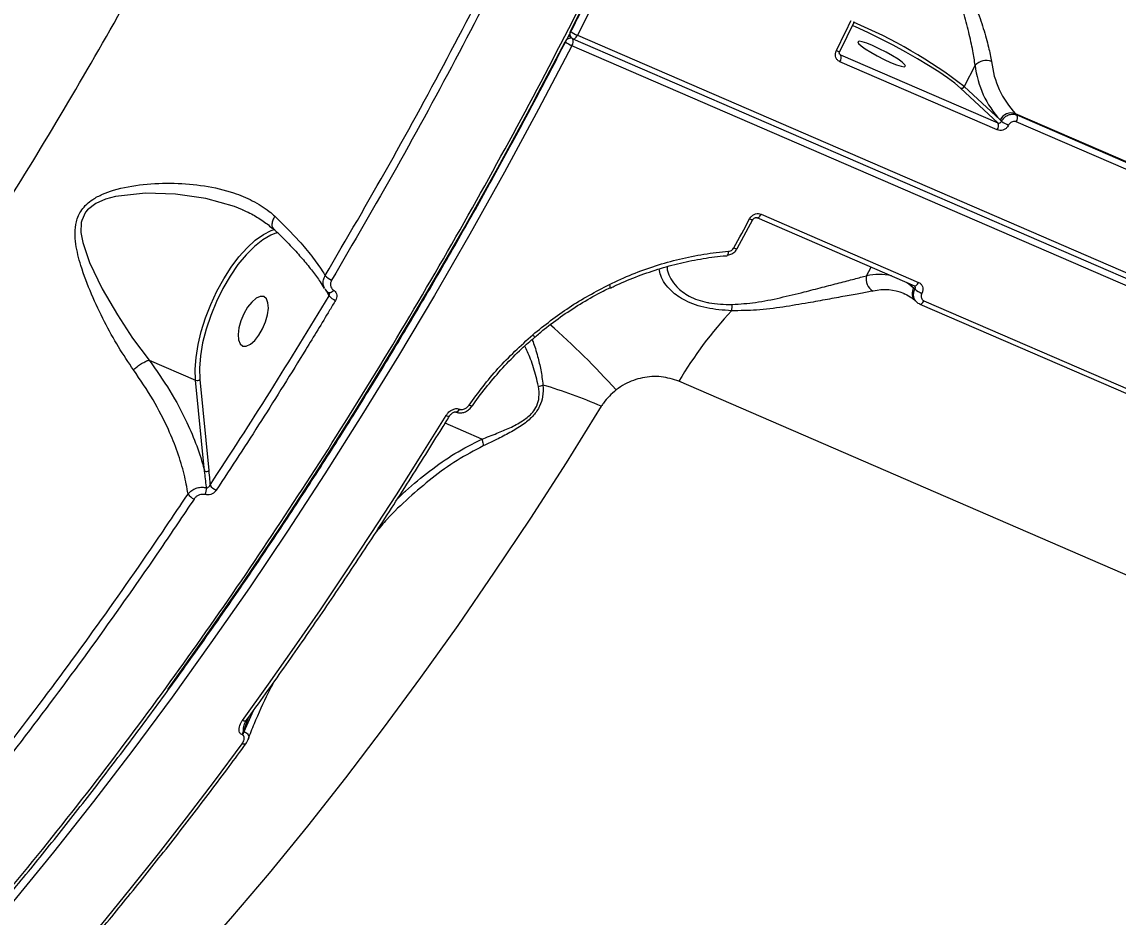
# Model space of a CAD drawing. Header units: millimetres. Extents: x -8092 to 6423, y -6886 to 5604.
# Drawn here: x 382.3 to 566.2, y -2738.8 to -2588.6 of the extents above; entities that cross this region are included whole.
import ezdxf

# ---------------------------------------------------------------- set-up
doc = ezdxf.new("R2010")
doc.units = ezdxf.units.MM
for name, color, linetype in [('DIKOM_ОБЪЕКТ', 7, 'Continuous'), ('DIKOM_РАЗМЕР_ЗОНА', 7, 'Continuous'), ('DIKOM_РАЗМЕР_ОБЪЕКТА', 7, 'Continuous')]:
    doc.layers.add(name, color=color, linetype=linetype)
doc.styles.add('style1', font='arial.ttf', dxfattribs={"width": 0.8})
doc.dimstyles.new('1-50', dxfattribs={"dimtxt": 300, "dimasz": 200, "dimexe": 100, "dimexo": 0, "dimgap": 100, "dimtad": 1, "dimtxsty": 'style1', "dimcen": 200, "dimclrd": 7, "dimclre": 7, "dimclrt": 7, "dimadec": 1, "dimazin": 2, "dimtfac": 1, "dimtmove": 0, "dimatfit": 2, "dimfxl": 0, "dimlwd": 25, "dimlwe": 18, "dimarcsym": 0})

# ---------------------------------------------------------------- blocks, each defined once
blk = doc.blocks.new('*D9')
at = {"layer": 'Defpoints', "color": 0, "transparency": 16777216}
for p in [(-8092.06, -86.27), (4664.84, -1471.84), (4664.84, -6785.92)]:
    blk.add_point(p, dxfattribs=at)
at = {"layer": 'DIKOM_РАЗМЕР_ЗОНА', "color": 7, "lineweight": 18, "transparency": 16777216}
for p, q in [((-8092.06, -86.27), (-8092.06, -6885.92)), ((4664.84, -1471.84), (4664.84, -6885.92))]:
    blk.add_line(p, q, dxfattribs=at)
at = {"layer": 'DIKOM_РАЗМЕР_ЗОНА', "color": 7, "lineweight": 25, "transparency": 16777216}
blk.add_line((-7892.06, -6785.92), (4464.84, -6785.92), dxfattribs=at)
at = {"layer": 'DIKOM_РАЗМЕР_ЗОНА', "color": 7, "transparency": 16777216}
for points in [[(-7892.06, -6752.58), (-7892.06, -6819.25), (-8092.06, -6785.92)], [(4464.84, -6752.58), (4464.84, -6819.25), (4664.84, -6785.92)]]:
    blk.add_solid(points, dxfattribs=at)
at = {"layer": 'DIKOM_РАЗМЕР_ЗОНА', "color": 7, "transparency": 16777216, "insert": (-2159.84, -6532.75), "char_height": 300, "attachment_point": 5, "style": 'style1'}
blk.add_mtext('12760', dxfattribs=at)
blk = doc.blocks.new('*D10')
at = {"layer": 'Defpoints', "color": 0, "transparency": 16777216}
for p in [(-65.22, 5603.5), (2870.75, -5504.88), (6323.39, -5504.88)]:
    blk.add_point(p, dxfattribs=at)
at = {"layer": 'DIKOM_РАЗМЕР_ЗОНА', "color": 7, "lineweight": 18, "transparency": 16777216}
for p, q in [((-65.22, 5603.5), (6423.39, 5603.5)), ((2870.75, -5504.88), (6423.39, -5504.88))]:
    blk.add_line(p, q, dxfattribs=at)
at = {"layer": 'DIKOM_РАЗМЕР_ЗОНА', "color": 7, "lineweight": 25, "transparency": 16777216}
blk.add_line((6323.39, 5403.5), (6323.39, -5304.88), dxfattribs=at)
at = {"layer": 'DIKOM_РАЗМЕР_ЗОНА', "color": 7, "transparency": 16777216}
for points in [[(6290.06, 5403.5), (6356.72, 5403.5), (6323.39, 5603.5)], [(6290.06, -5304.88), (6356.72, -5304.88), (6323.39, -5504.88)]]:
    blk.add_solid(points, dxfattribs=at)
at = {"layer": 'DIKOM_РАЗМЕР_ЗОНА', "color": 7, "transparency": 16777216, "insert": (6070.22, 308.83), "char_height": 300, "attachment_point": 5, "rotation": 90, "style": 'style1'}
blk.add_mtext('11100', dxfattribs=at)
blk = doc.blocks.new('*D11')
at = {"layer": 'Defpoints', "color": 0, "transparency": 16777216}
for p in [(-6092.06, -310.77), (2568.27, -2361.54), (2568.27, -4925.78)]:
    blk.add_point(p, dxfattribs=at)
at = {"layer": 'DIKOM_РАЗМЕР_ОБЪЕКТА', "color": 7, "lineweight": 18, "transparency": 16777216}
for p, q in [((-6092.06, -310.77), (-6092.06, -5025.78)), ((2568.27, -2361.54), (2568.27, -5025.78))]:
    blk.add_line(p, q, dxfattribs=at)
at = {"layer": 'DIKOM_РАЗМЕР_ОБЪЕКТА', "color": 7, "lineweight": 25, "transparency": 16777216}
blk.add_line((-5892.06, -4925.78), (2368.27, -4925.78), dxfattribs=at)
at = {"layer": 'DIKOM_РАЗМЕР_ОБЪЕКТА', "color": 7, "transparency": 16777216}
for points in [[(-5892.06, -4892.44), (-5892.06, -4959.11), (-6092.06, -4925.78)], [(2368.27, -4892.44), (2368.27, -4959.11), (2568.27, -4925.78)]]:
    blk.add_solid(points, dxfattribs=at)
at = {"layer": 'DIKOM_РАЗМЕР_ОБЪЕКТА', "color": 7, "transparency": 16777216, "insert": (-2605.9, -4672.61), "char_height": 300, "attachment_point": 5, "style": 'style1'}
blk.add_mtext('8660', dxfattribs=at)
blk = doc.blocks.new('*D12')
at = {"layer": 'Defpoints', "color": 0, "transparency": 16777216}
for p in [(529.59, 4103.5), (2292.6, -3779.74), (5226.02, -3779.74)]:
    blk.add_point(p, dxfattribs=at)
at = {"layer": 'DIKOM_РАЗМЕР_ОБЪЕКТА', "color": 7, "lineweight": 18, "transparency": 16777216}
for p, q in [((529.59, 4103.5), (5326.02, 4103.5)), ((2292.6, -3779.74), (5326.02, -3779.74))]:
    blk.add_line(p, q, dxfattribs=at)
at = {"layer": 'DIKOM_РАЗМЕР_ОБЪЕКТА', "color": 7, "lineweight": 25, "transparency": 16777216}
blk.add_line((5226.02, 3903.5), (5226.02, -3579.74), dxfattribs=at)
at = {"layer": 'DIKOM_РАЗМЕР_ОБЪЕКТА', "color": 7, "transparency": 16777216}
for points in [[(5192.69, 3903.5), (5259.35, 3903.5), (5226.02, 4103.5)], [(5192.69, -3579.74), (5259.35, -3579.74), (5226.02, -3779.74)]]:
    blk.add_solid(points, dxfattribs=at)
at = {"layer": 'DIKOM_РАЗМЕР_ОБЪЕКТА', "color": 7, "transparency": 16777216, "insert": (4972.85, 245.42), "char_height": 300, "attachment_point": 5, "rotation": 90, "style": 'style1'}
blk.add_mtext('7880', dxfattribs=at)

msp = doc.modelspace()

# ---------------------------------------------------------------- linework, layer by layer
at = {"layer": 'DIKOM_ОБЪЕКТ', "color": 7, "linetype": 'Continuous', "lineweight": 15}
for p, q in [((474.302, -2590.163), (476.457, -2585.946)), ((519.457, -2593.568), (521.923, -2588.542)), ((468.395, -2601.459), (473.394, -2591.924)), ((474.034, -2590.871), (474.447, -2591.254)), ((474.73, -2591.438), (874.178, -2764.431)), ((475.464, -2590.83), (874.912, -2763.823)), ((874.002, -2765.588), (474.554, -2592.595)), ((519.432, -2593.972), (519.59, -2594.118)), ((545.897, -2606.717), (519.487, -2595.28)), ((519.59, -2594.118), (545.999, -2605.556)), ((542.181, -2595.885), (540.342, -2599.451)), ((540.342, -2599.451), (546.386, -2605.059)), ((545.999, -2605.556), (539.702, -2599.712)), ((617.445, -2633.679), (548.944, -2604.013)), ((548.944, -2604.013), (549.166, -2604.219)), ((549.166, -2604.219), (617.666, -2633.885)), ((546.386, -2605.059), (546.621, -2605.277)), ((617.566, -2635.041), (549.066, -2605.375)), ((419.51, -2620.232), (419.28, -2620.132)), ((505.574, -2621.448), (531.984, -2632.886)), ((506.291, -2620.872), (532.701, -2632.31)), ((502.279, -2626.64), (504.915, -2621.771)), ((425.281, -2623.993), (424.751, -2624.134)), ((523.977, -2631.19), (524.724, -2629.742)), ((531.86, -2633.232), (531.05, -2632.481)), ((433.813, -2634.544), (433.322, -2633.64)), ((530.341, -2634.219), (530.205, -2634.161)), ((532.094, -2633.45), (531.86, -2633.232)), ((531.978, -2632.888), (532.035, -2632.922)), ((532.15, -2635.413), (532.372, -2635.619)), ((532.824, -2635.914), (532.88, -2635.951)), ((532.88, -2635.951), (601.381, -2665.617)), ((533.595, -2635.38), (602.095, -2665.046)), ((403.641, -2645.343), (411.438, -2648.72)), ((412.946, -2663.983), (411.438, -2648.72)), ((412.13, -2648.591), (413.638, -2663.855)), ((781.348, -2774.008), (492.491, -2648.91)), ((455.008, -2654.042), (455.08, -2654.074)), ((455.666, -2653.571), (455.738, -2653.602)), ((459.44, -2658.614), (453.28, -2655.946)), ((419.589, -2707.674), (421.147, -2704.15)), ((420.273, -2705.362), (419.489, -2707.63)), ((419.938, -2705.827), (419.933, -2705.834)), ((419.489, -2707.63), (419.589, -2707.674)), ((419.3, -2708.236), (419.199, -2708.192))]:
    msp.add_line(p, q, dxfattribs=at)
at = {"layer": 'DIKOM_ОБЪЕКТ', "color": 7, "linetype": 'Continuous', "lineweight": 15, "flags": 128}
for points in [[(519.813, -2490.849), (515.46, -2502.186), (510.954, -2513.487), (506.298, -2524.745), (501.498, -2535.948), (496.556, -2547.089), (491.478, -2558.156), (486.267, -2569.142), (480.927, -2580.036), (475.464, -2590.83)], [(518.913, -2593.403), (519.223, -2592.775), (519.533, -2592.146), (519.842, -2591.518), (520.151, -2590.889), (520.46, -2590.26), (520.768, -2589.63), (521.075, -2589.001), (521.383, -2588.37)], [(539.702, -2599.712), (538.754, -2598.905), (537.532, -2597.988), (536.063, -2596.982), (534.381, -2595.909), (532.522, -2594.794), (530.529, -2593.66), (528.446, -2592.534), (526.32, -2591.441), (524.197, -2590.404), (522.126, -2589.448), (521.547, -2589.192)], [(474.73, -2591.438), (474.748, -2591.445), (474.837, -2591.453), (474.937, -2591.426), (475.044, -2591.363), (475.155, -2591.268), (475.265, -2591.144), (475.369, -2590.996), (475.464, -2590.83)], [(524.986, -2592.591), (524.001, -2592.195), (523.218, -2591.944), (522.701, -2591.86), (522.491, -2591.948), (522.606, -2592.202), (523.037, -2592.601), (523.747, -2593.113), (524.681, -2593.696), (525.761, -2594.304), (526.901, -2594.886), (528.009, -2595.396), (528.994, -2595.792), (529.777, -2596.043), (530.294, -2596.128), (530.504, -2596.039), (530.389, -2595.785), (529.959, -2595.386), (529.248, -2594.874), (528.315, -2594.291), (527.234, -2593.683), (526.094, -2593.101), (524.986, -2592.591)], [(474.554, -2592.595), (468.953, -2603.261), (463.237, -2613.806), (457.413, -2624.223), (451.485, -2634.502), (445.458, -2644.635), (439.337, -2654.613), (433.127, -2664.428), (426.833, -2674.071), (420.462, -2683.534), (414.017, -2692.811), (407.505, -2701.891), (400.932, -2710.769), (394.301, -2719.436), (387.62, -2727.885), (380.894, -2736.11)], [(406.766, -2700.602), (413.001, -2691.901), (419.431, -2682.647), (425.787, -2673.206), (432.065, -2663.586), (438.26, -2653.794), (444.367, -2643.84), (450.38, -2633.731), (456.294, -2623.477), (462.104, -2613.085), (467.806, -2602.564), (468.395, -2601.459)], [(419.28, -2620.132), (417.975, -2619.563), (413.145, -2618.213), (408.064, -2617.481), (403.031, -2617.318), (398.021, -2617.898), (396.306, -2618.361), (394.692, -2619.068), (393.314, -2620.129), (392.983, -2620.535), (392.343, -2621.914), (392.266, -2622.263), (392.208, -2623.95), (392.503, -2625.634), (393.641, -2628.949), (395.787, -2633.4), (398.319, -2637.743), (400.879, -2641.642), (403.632, -2645.339), (403.634, -2645.342), (403.634, -2645.342)], [(505.573, -2621.448), (505.59, -2621.454), (505.676, -2621.463), (505.773, -2621.439), (505.878, -2621.38), (505.986, -2621.291), (506.094, -2621.173), (506.196, -2621.032), (506.291, -2620.872)], [(411.438, -2648.72), (411.377, -2646.896), (411.519, -2644.893), (411.86, -2642.755), (412.393, -2640.529), (413.105, -2638.262), (413.982, -2636.004), (415.004, -2633.803), (416.15, -2631.708), (417.394, -2629.763), (418.71, -2628.012), (420.069, -2626.492), (421.441, -2625.235), (422.797, -2624.27), (424.107, -2623.617), (424.764, -2623.405)], [(501.713, -2626.518), (502.044, -2625.91), (502.375, -2625.301), (502.706, -2624.693), (503.036, -2624.084), (503.365, -2623.474), (503.695, -2622.864), (504.024, -2622.254), (504.352, -2621.643)], [(424.751, -2624.134), (424.069, -2624.397), (422.71, -2625.165), (421.313, -2626.263), (419.911, -2627.665), (418.538, -2629.337), (417.226, -2631.239), (416.009, -2633.324), (414.914, -2635.542), (413.969, -2637.84), (413.196, -2640.163), (412.614, -2642.453), (412.237, -2644.657), (412.075, -2646.719), (412.13, -2648.591)], [(500.604, -2627.733), (500.615, -2627.731), (500.67, -2627.702), (500.721, -2627.637), (500.764, -2627.54), (500.799, -2627.415), (500.825, -2627.264), (500.839, -2627.094)], [(530.729, -2632.342), (531.05, -2632.565), (531.86, -2633.232)], [(531.984, -2632.886), (531.999, -2632.892), (532.086, -2632.901), (532.183, -2632.876), (532.288, -2632.818), (532.396, -2632.728), (532.503, -2632.611), (532.606, -2632.469), (532.701, -2632.31)], [(434.58, -2633.629), (434.453, -2633.775), (434.32, -2633.898), (434.186, -2633.992), (434.058, -2634.055), (433.94, -2634.083), (433.837, -2634.076), (433.775, -2634.049)], [(422.853, -2634.695), (422.262, -2634.668), (421.578, -2634.979), (420.856, -2635.602), (420.153, -2636.488), (419.528, -2637.565), (419.03, -2638.744), (418.7, -2639.932), (418.565, -2641.031), (418.635, -2641.953), (418.906, -2642.623), (419.354, -2642.986), (419.944, -2643.013), (420.628, -2642.703), (421.351, -2642.079), (422.053, -2641.193), (422.679, -2640.117), (423.177, -2638.937), (423.507, -2637.749), (423.642, -2636.65), (423.571, -2635.728), (423.301, -2635.059), (422.853, -2634.695)], [(532.88, -2635.951), (532.896, -2635.957), (532.982, -2635.966), (533.079, -2635.942), (533.183, -2635.884), (533.291, -2635.795), (533.398, -2635.679), (533.5, -2635.539), (533.595, -2635.38)], [(479.48, -2653.105), (473.582, -2662.559), (467.597, -2671.844), (461.532, -2680.951), (455.392, -2689.873), (449.183, -2698.601), (442.91, -2707.126), (436.58, -2715.441), (430.198, -2723.538), (423.77, -2731.409), (417.303, -2739.048), (410.801, -2746.447), (404.272, -2753.599), (397.721, -2760.498), (391.154, -2767.137), (384.578, -2773.509), (377.999, -2779.61)], [(419.3, -2705.819), (423.683, -2699.719), (428.036, -2693.53), (432.358, -2687.255), (436.646, -2680.894), (440.9, -2674.452), (445.116, -2667.93), (449.295, -2661.331), (453.434, -2654.658)], [(453.434, -2654.658), (453.59, -2654.719), (453.73, -2654.761), (453.849, -2654.781), (453.942, -2654.779), (454.006, -2654.755), (454.029, -2654.731)], [(455.008, -2654.042), (455.059, -2654.056), (455.198, -2654.037), (455.354, -2653.943), (455.515, -2653.784), (455.666, -2653.571)], [(455.081, -2654.074), (455.131, -2654.088), (455.27, -2654.068), (455.426, -2653.974), (455.587, -2653.815), (455.738, -2653.602)], [(457.857, -2653.017), (457.823, -2653.049), (457.761, -2653.06), (457.673, -2653.05), (457.563, -2653.019), (457.435, -2652.968), (457.292, -2652.9)], [(419.933, -2705.834), (419.908, -2705.862), (419.832, -2705.904), (419.729, -2705.921), (419.603, -2705.912), (419.458, -2705.877), (419.3, -2705.819)], [(381.322, -2756.766), (386.133, -2751.288), (390.927, -2745.689), (395.703, -2739.973), (400.459, -2734.142), (405.192, -2728.197), (409.901, -2722.143), (414.583, -2715.981), (419.237, -2709.714)], [(419.872, -2709.726), (419.832, -2709.766), (419.753, -2709.802), (419.65, -2709.815), (419.527, -2709.804), (419.388, -2709.77), (419.237, -2709.714)]]:
    msp.add_lwpolyline(points, dxfattribs=at)
at = {"layer": 'DIKOM_ОБЪЕКТ', "color": 7, "linetype": 'Continuous', "lineweight": 15}
for centre, radius, start, end in [((475.096, -2590.612), 0.912, 150.48468, 224.67097), ((477.434, -2586.053), 5.167, 232.69491, 247.59532), ((490.516, -2663.883), 81.45, 52.28505, 67.42806), ((474.326, -2592.37), 1.033, 74.00048, 154.40902), ((476.458, -2587.967), 5.004, 232.24412, 247.63659), ((475.127, -2590.521), 1, 227.13963, 246.58356), ((473.526, -2591.879), 1.253, 325.12099, 21.43436), ((519.501, -2592.445), 1.124, 238.45107, 267.73241), ((518.521, -2594.609), 1.176, 325.22315, 24.68336), ((543.999, -2597.569), 2.478, 67.70273, 137.2007), ((559.959, -2593.678), 15.104, 186.07178, 223.17793), ((557.951, -2594.207), 15.859, 186.07172, 223.17808), ((539.879, -2599.231), 0.513, 249.86122, 334.58234), ((548.239, -2605.94), 2.052, 69.89907, 154.57101), ((548.103, -2604.71), 1.171, 325.3569, 24.76583), ((544.932, -2606.047), 1.175, 325.19951, 24.70494), ((550.374, -2599.727), 6.7, 235.9305, 247.3975), ((504.789, -2621.026), 0.756, 234.72453, 279.58877), ((502.136, -2625.93), 0.724, 234.26285, 281.39604), ((435.378, -2629.159), 2.983, 222.35544, 247.7862), ((526.062, -2631.813), 2.176, 163.35601, 243.62113), ((525.985, -2640.816), 9.833, 77.32938, 101.78515), ((480.104, -2633.121), 0.88, 357.40239, 32.61167), ((526.994, -2642.374), 8.818, 68.64365, 102.43517), ((533.447, -2634.131), 1.825, 150.4957, 224.65994), ((534.787, -2630.35), 4.106, 229.02755, 247.83879), ((435.946, -2632.726), 2.802, 220.4214, 248.18559), ((489.607, -2635.386), 11.852, 351.86065, 356.93699), ((550.078, -2682.697), 66.766, 136.88468, 149.59911), ((383.808, -2738.29), 131.78, 41.86056, 48.65006), ((469.087, -2640.292), 1.37, 216.16477, 237.46835), ((411.686, -2648.129), 0.641, 247.16789, 313.80942), ((468.552, -2646.913), 2.869, 277.60494, 293.5206), ((447.475, -2725.801), 79.43, 66.23845, 73.75386), ((413.194, -2663.391), 0.642, 247.19059, 313.74859), ((411.015, -2666.926), 2.251, 333.71341, 4.05442), ((415.727, -2665.118), 2.212, 212.69749, 248.30117), ((412.04, -2666.565), 2.257, 213.78562, 247.84274), ((417.435, -2706.928), 2.17, 324.35603, 341.11862), ((417.542, -2706.974), 2.163, 324.32078, 341.13409)]:
    msp.add_arc(centre, radius, start, end, dxfattribs=at)
for points, knots in [([(198.315, -2852.236), (201.103, -2852.249), (207.621, -2852.28), (218.355, -2850.854), (230.395, -2848.18), (242.662, -2844.244), (255.092, -2839.141), (267.64, -2832.924), (280.509, -2825.495), (293.668, -2816.827), (307.076, -2806.92), (320.44, -2795.991), (333.714, -2784.105), (346.856, -2771.34), (360.08, -2757.49), (373.344, -2742.556), (386.599, -2726.564), (399.404, -2710.064), (411.728, -2693.162), (423.554, -2675.969), (435.225, -2658.002), (446.695, -2639.288), (457.923, -2619.873), (468.81, -2599.91), (479.317, -2579.451), (489.409, -2558.557), (499.113, -2537.157), (508.377, -2515.305), (517.159, -2493.066), (525.264, -2470.93), (532.682, -2448.971), (539.415, -2427.257), (545.571, -2405.435), (551.11, -2383.574), (555.978, -2361.763), (559.88, -2341.726), (561.89, -2329.135), (562.779, -2323.567)], [0, 0, 0, 0, 0.0220395, 0.0515326, 0.0810498, 0.1105429, 0.1392036, 0.1678863, 0.1965469, 0.22604, 0.2555572, 0.2850504, 0.313711, 0.3423937, 0.3710544, 0.4005474, 0.4300646, 0.4595577, 0.4871865, 0.5148349, 0.5424636, 0.5708354, 0.5992285, 0.6276002, 0.656261, 0.6849437, 0.7136044, 0.7430977, 0.7726147, 0.8021081, 0.8307687, 0.8594515, 0.8881121, 0.9176055, 0.9471227, 0.9766159, 1, 1, 1, 1]), ([(198.582, -2852.412), (199.776, -2852.43), (202.756, -2852.476), (207.633, -2852.211), (213.195, -2851.66), (218.855, -2850.801), (224.61, -2849.649), (230.462, -2848.199), (236.415, -2846.45), (242.462, -2844.403), (248.585, -2842.067), (254.758, -2839.448), (260.962, -2836.554), (267.196, -2833.387), (273.461, -2829.947), (279.759, -2826.235), (286.093, -2822.248), (292.465, -2817.986), (298.875, -2813.449), (305.326, -2808.634), (311.819, -2803.54), (318.356, -2798.165), (324.919, -2792.525), (331.481, -2786.642), (338.018, -2780.536), (344.521, -2774.215), (350.995, -2767.679), (357.442, -2760.923), (363.865, -2753.947), (370.265, -2746.749), (376.644, -2739.327), (383.003, -2731.678), (389.345, -2723.8), (395.672, -2715.691), (401.972, -2707.364), (408.216, -2698.856), (414.383, -2690.197), (420.463, -2681.401), (426.462, -2672.46), (432.381, -2663.373), (438.22, -2654.141), (443.979, -2644.764), (449.658, -2635.241), (455.258, -2625.574), (460.777, -2615.761), (466.216, -2605.803), (471.569, -2595.709), (476.823, -2585.506), (481.959, -2575.228), (486.968, -2564.893), (491.847, -2554.507), (496.598, -2544.069), (501.22, -2533.579), (505.715, -2523.036), (510.082, -2512.441), (514.32, -2501.794), (518.43, -2491.096), (522.411, -2480.346), (526.261, -2469.549), (529.972, -2458.729), (533.531, -2447.922), (536.93, -2437.154), (540.165, -2426.435), (543.237, -2415.764), (546.147, -2405.139), (548.895, -2394.56), (551.48, -2384.028), (553.904, -2373.543), (556.165, -2363.106), (558.265, -2352.715), (560.196, -2342.377), (561.856, -2332.808), (562.793, -2326.733), (563.206, -2324.049)], [0, 0, 0, 0, 0.0094077, 0.0234758, 0.0375496, 0.0516398, 0.0657619, 0.0799312, 0.0941628, 0.1084718, 0.1228261, 0.137127, 0.1513571, 0.1655334, 0.1796719, 0.193788, 0.2078977, 0.2220155, 0.2361532, 0.2503267, 0.264552, 0.278845, 0.2932013, 0.3075359, 0.3217851, 0.3359737, 0.3501176, 0.3642335, 0.378337, 0.3924445, 0.4065669, 0.4207201, 0.43492, 0.4491828, 0.4635203, 0.477859, 0.4920988, 0.5062929, 0.5204523, 0.534589, 0.5487143, 0.5628396, 0.5769743, 0.5911282, 0.6053129, 0.6195395, 0.6338198, 0.6481184, 0.6623744, 0.6765811, 0.6907508, 0.7048944, 0.7190234, 0.7331492, 0.7472821, 0.7614309, 0.7756066, 0.7898211, 0.8040855, 0.8183883, 0.8326642, 0.8468851, 0.8610655, 0.8752172, 0.8893511, 0.9034786, 0.9176113, 0.9317562, 0.9459252, 0.9601293, 0.9743795, 0.9886794, 1, 1, 1, 1]), ([(166.004, -2795.924), (169.329, -2795.841), (175.981, -2795.674), (186.395, -2794.035), (197.191, -2791.361), (208.384, -2787.514), (219.932, -2782.506), (231.584, -2776.439), (243.297, -2769.362), (255.028, -2761.341), (266.968, -2752.246), (279.083, -2742.061), (291.334, -2730.797), (303.454, -2718.699), (315.404, -2705.827), (327.15, -2692.257), (338.88, -2677.771), (350.552, -2662.382), (362.121, -2646.121), (373.341, -2629.337), (384.179, -2612.098), (394.614, -2594.481), (404.809, -2576.208), (414.717, -2557.318), (424.296, -2537.86), (433.341, -2518.246), (441.835, -2498.545), (449.769, -2478.825), (457.265, -2458.785), (464.275, -2438.48), (470.766, -2417.975), (476.176, -2399.14), (480.685, -2381.992), (483.093, -2371.714), (484.298, -2366.571)], [0, 0, 0, 0, 0.0311785, 0.0623809, 0.0935594, 0.1256442, 0.1577552, 0.1898399, 0.2210201, 0.2522244, 0.2834047, 0.3154897, 0.3476009, 0.3796861, 0.410889, 0.4421159, 0.4733188, 0.5054256, 0.5375585, 0.5696655, 0.6009196, 0.6321978, 0.6634523, 0.6956101, 0.7277938, 0.759952, 0.791284, 0.8226406, 0.8539727, 0.8862088, 0.918471, 0.9507074, 0.9753303, 1, 1, 1, 1]), ([(433.174, -2631.169), (436.772, -2625), (443.968, -2612.662), (454.36, -2593.508), (464.463, -2573.944), (470.864, -2560.57), (474.065, -2553.883)], [0, 0, 0, 0, 0.248596, 0.497193, 0.7485971, 1, 1, 1, 1]), ([(475.233, -2554.461), (472.062, -2561.089), (465.718, -2574.344), (455.638, -2593.884), (445.19, -2613.161), (437.897, -2625.668), (434.251, -2631.921)], [0, 0, 0, 0, 0.24859777, 0.49719307, 0.74859764, 1, 1, 1, 1]), ([(535.017, -2571.75), (535.735, -2572.678), (537.172, -2574.537), (539.037, -2578.069), (540.828, -2582.03), (542.363, -2586.095), (543.577, -2589.732), (544.455, -2592.794), (544.785, -2594.487), (544.939, -2595.276)], [0, 0, 0, 0, 0.1281529, 0.2567375, 0.4268127, 0.596881, 0.7373099, 0.8775743, 1, 1, 1, 1]), ([(542.181, -2595.885), (542.065, -2595.094), (541.815, -2593.392), (541.131, -2590.343), (540.178, -2586.729), (538.97, -2582.7), (537.531, -2578.79), (536.021, -2575.305), (534.786, -2573.464), (534.17, -2572.546)], [0, 0, 0, 0, 0.12270623, 0.26426527, 0.40599274, 0.57712181, 0.74823451, 0.87438674, 1, 1, 1, 1]), ([(519.487, -2595.28), (519.399, -2595.234), (519.178, -2595.118), (518.909, -2594.807), (518.745, -2594.367), (518.731, -2593.873), (518.852, -2593.56), (518.913, -2593.403)], [0, 0, 0, 0, 0.1406339, 0.3550931, 0.569885, 0.784894, 1, 1, 1, 1]), ([(519.481, -2594.036), (519.47, -2594.029), (519.432, -2594.008), (519.399, -2593.925), (519.391, -2593.778), (519.413, -2593.657), (519.45, -2593.59), (519.461, -2593.57)], [0, 0, 0, 0, 0.14464039, 0.49149735, 0.71748777, 0.91501243, 1, 1, 1, 1]), ([(519.478, -2594.038), (519.486, -2594.049), (519.516, -2594.085), (519.559, -2594.104), (519.59, -2594.118)], [0, 0, 0, 0, 0.2853965, 1, 1, 1, 1]), ([(546.621, -2605.277), (546.695, -2605.15), (546.882, -2604.829), (547.332, -2604.416), (547.932, -2604.128), (548.58, -2604.037), (548.971, -2604.158), (549.166, -2604.219)], [0, 0, 0, 0, 0.1417125, 0.3563968, 0.5709376, 0.7854627, 1, 1, 1, 1]), ([(547.799, -2605.913), (547.744, -2606.009), (547.605, -2606.252), (547.27, -2606.565), (546.822, -2606.783), (546.336, -2606.853), (546.043, -2606.763), (545.897, -2606.717)], [0, 0, 0, 0, 0.1418084, 0.3567325, 0.5713336, 0.7857271, 1, 1, 1, 1]), ([(545.999, -2605.556), (546.048, -2605.571), (546.146, -2605.601), (546.305, -2605.576), (546.452, -2605.5), (546.56, -2605.393), (546.603, -2605.31), (546.621, -2605.277)], [0, 0, 0, 0, 0.2139501, 0.4280682, 0.6426642, 0.8577676, 1, 1, 1, 1]), ([(549.066, -2605.375), (548.968, -2605.345), (548.773, -2605.284), (548.45, -2605.332), (548.151, -2605.477), (547.928, -2605.686), (547.836, -2605.848), (547.799, -2605.913)], [0, 0, 0, 0, 0.2142693, 0.4286292, 0.6431648, 0.858043, 1, 1, 1, 1]), ([(401.02, -2646.988), (400.166, -2645.72), (398.434, -2643.149), (396.078, -2638.846), (393.908, -2634.279), (392.244, -2629.921), (391.376, -2626.474), (391.17, -2624.005), (391.359, -2622.037), (392.251, -2619.978), (393.938, -2618.459), (395.834, -2617.476), (398.639, -2616.476), (402.699, -2615.762), (407.854, -2615.565), (412.987, -2616.013), (417.399, -2617.041), (421.031, -2618.541), (423.291, -2619.939), (424.421, -2620.941), (424.727, -2621.212)], [0, 0, 0, 0, 0.0704017, 0.1427028, 0.2195576, 0.2979646, 0.3555922, 0.3848671, 0.4149666, 0.4491218, 0.48868, 0.5172633, 0.5465213, 0.6240213, 0.7036986, 0.7828124, 0.8640049, 0.9204687, 0.9784133, 1, 1, 1, 1]), ([(419.281, -2620.13), (419.711, -2620.313), (420.874, -2620.807), (422.528, -2621.85), (423.794, -2622.744), (424.318, -2623.302), (424.355, -2623.342)], [0, 0, 0, 0, 0.2218512, 0.6005459, 0.9718886, 1, 1, 1, 1]), ([(424.727, -2621.212), (424.703, -2621.25), (424.599, -2621.415), (424.391, -2621.811), (424.216, -2622.378), (424.216, -2622.937), (424.388, -2623.161), (424.47, -2623.267)], [0, 0, 0, 0, 0.0460037, 0.201235, 0.4773661, 0.7535257, 1, 1, 1, 1]), ([(424.727, -2621.212), (426.14, -2622.608), (428.466, -2624.906), (430.983, -2627.941), (432.367, -2629.858), (433.01, -2630.902), (433.174, -2631.169)], [0, 0, 0, 0, 0.3957854, 0.6516377, 0.9110017, 1, 1, 1, 1]), ([(504.352, -2621.643), (504.41, -2621.549), (504.556, -2621.313), (504.902, -2621.01), (505.359, -2620.799), (505.851, -2620.735), (506.144, -2620.827), (506.291, -2620.872)], [0, 0, 0, 0, 0.1418674, 0.3567208, 0.5713485, 0.7857268, 1, 1, 1, 1]), ([(504.919, -2621.773), (504.933, -2621.746), (504.97, -2621.674), (505.075, -2621.567), (505.212, -2621.477), (505.354, -2621.428), (505.478, -2621.421), (505.548, -2621.435), (505.569, -2621.447), (505.573, -2621.449)], [0, 0, 0, 0, 0.0995261, 0.2665691, 0.4282422, 0.5937527, 0.768387, 0.962766, 1, 1, 1, 1]), ([(424.446, -2623.288), (424.914, -2623.729), (426.107, -2624.853), (427.807, -2626.618), (429.558, -2628.569), (431.067, -2630.436), (432.236, -2632.034), (432.79, -2632.945), (433.014, -2633.314)], [0, 0, 0, 0, 0.1208657, 0.3081635, 0.4962897, 0.6846204, 0.8721962, 1, 1, 1, 1]), ([(480.845, -2632.646), (482.116, -2632.056), (484.657, -2630.878), (488.585, -2629.473), (492.603, -2628.344), (496.7, -2627.509), (499.46, -2627.233), (500.839, -2627.094)], [0, 0, 0, 0, 0.1978367, 0.3955023, 0.5931676, 0.7965851, 1, 1, 1, 1]), ([(500.603, -2627.714), (500.692, -2627.711), (501.02, -2627.7), (501.561, -2627.444), (502.051, -2627.055), (502.204, -2626.726), (502.25, -2626.626)], [0, 0, 0, 0, 0.1296774, 0.4775844, 0.8420831, 1, 1, 1, 1]), ([(500.839, -2627.094), (500.947, -2627.076), (501.162, -2627.039), (501.454, -2626.856), (501.628, -2626.665), (501.698, -2626.543), (501.713, -2626.518)], [0, 0, 0, 0, 0.305762, 0.6115881, 0.9180381, 1, 1, 1, 1]), ([(481.028, -2633.254), (481.223, -2633.154), (482.593, -2632.451), (485.24, -2631.378), (488.955, -2630.061), (492.746, -2629.023), (496.566, -2628.285), (499.216, -2627.894), (500.574, -2627.831), (500.665, -2627.827)], [0, 0, 0, 0, 0.0313321, 0.2207322, 0.4114232, 0.6029566, 0.7948336, 0.9863713, 1, 1, 1, 1]), ([(501.34, -2637.065), (500.626, -2637.022), (499.199, -2636.937), (497.14, -2636.618), (495.231, -2636.101), (493.102, -2635.211), (491.324, -2633.939), (490.076, -2632.474), (489.356, -2631.18), (489.255, -2630.413), (489.207, -2630.043)], [0, 0, 0, 0, 0.1024773, 0.2048373, 0.3081856, 0.4115183, 0.595578, 0.73332, 0.8712365, 1, 1, 1, 1]), ([(490.498, -2629.689), (490.515, -2629.923), (490.562, -2630.57), (491.106, -2631.733), (492.175, -2633.209), (493.749, -2634.451), (495.625, -2635.267), (496.794, -2635.585), (498.064, -2635.827), (499.439, -2635.995), (500.774, -2636.012), (501.442, -2636.02)], [0, 0, 0, 0, 0.083547, 0.2309123, 0.3780402, 0.5708428, 0.6706705, 0.7704984, 0.7851173, 0.8924701, 1, 1, 1, 1]), ([(433.064, -2633.293), (432.972, -2633.084), (432.785, -2632.655), (432.822, -2631.891), (433.056, -2631.41), (433.174, -2631.169)], [0, 0, 0, 0, 0.3224498, 0.661087, 1, 1, 1, 1]), ([(434.251, -2631.921), (434.181, -2632.068), (434.041, -2632.363), (434.032, -2632.832), (434.179, -2633.255), (434.4, -2633.508), (434.552, -2633.61), (434.58, -2633.629)], [0, 0, 0, 0, 0.2364054, 0.4726072, 0.7091848, 0.9458422, 1, 1, 1, 1]), ([(501.442, -2636.02), (502.749, -2635.933), (505.477, -2635.753), (509.527, -2634.88), (513.264, -2633.98), (516.588, -2633.119), (519.418, -2632.381), (521.991, -2631.716), (523.309, -2631.367), (523.977, -2631.19)], [0, 0, 0, 0, 0.1463781, 0.3054977, 0.4689925, 0.6008978, 0.7350973, 0.8657029, 1, 1, 1, 1]), ([(532.701, -2632.31), (532.789, -2632.356), (533.01, -2632.471), (533.274, -2632.778), (533.43, -2633.21), (533.434, -2633.694), (533.303, -2634), (533.238, -2634.153)], [0, 0, 0, 0, 0.1406499, 0.3550793, 0.5698816, 0.7849013, 1, 1, 1, 1]), ([(433.145, -2633.379), (433.177, -2633.447), (433.307, -2633.73), (433.579, -2633.902), (433.785, -2634.034)], [0, 0, 0, 0, 0.2394226, 1, 1, 1, 1]), ([(433.769, -2634.049), (433.789, -2634.059), (433.818, -2634.073), (433.821, -2634.104), (433.822, -2634.112)], [0, 0, 0, 0, 0.7310225, 1, 1, 1, 1]), ([(433.813, -2634.544), (433.835, -2634.493), (433.878, -2634.392), (433.882, -2634.236), (433.844, -2634.15), (433.827, -2634.111)], [0, 0, 0, 0, 0.3507186, 0.7020078, 1, 1, 1, 1]), ([(434.58, -2633.629), (434.608, -2633.648), (434.759, -2633.75), (434.978, -2634.001), (435.124, -2634.421), (435.115, -2634.889), (434.975, -2635.182), (434.905, -2635.328)], [0, 0, 0, 0, 0.0535399, 0.2897918, 0.5263336, 0.763099, 1, 1, 1, 1]), ([(467.98, -2641.101), (469.971, -2639.505), (473.999, -2636.277), (478.545, -2633.866), (480.845, -2632.646)], [0, 0, 0, 0, 0.4941698, 1, 1, 1, 1]), ([(468.371, -2641.473), (468.874, -2641.037), (470.364, -2639.747), (473.025, -2637.802), (476.33, -2635.66), (479.006, -2634.13), (480.594, -2633.377), (480.998, -2633.186)], [0, 0, 0, 0, 0.1319284, 0.3904792, 0.6502065, 0.9109554, 1, 1, 1, 1]), ([(525.095, -2633.763), (524.423, -2633.888), (523.078, -2634.14), (520.413, -2634.618), (517.434, -2635.165), (513.943, -2635.793), (509.977, -2636.457), (505.644, -2637.052), (502.741, -2637.06), (501.34, -2637.065)], [0, 0, 0, 0, 0.1316586, 0.2634882, 0.3951383, 0.5268758, 0.6882978, 0.8495359, 1, 1, 1, 1]), ([(530.219, -2634.205), (530.393, -2634.268), (530.963, -2634.472), (531.585, -2634.913), (532.037, -2635.313), (532.15, -2635.413)], [0, 0, 0, 0, 0.2480406, 0.8124359, 1, 1, 1, 1]), ([(532.388, -2635.606), (532.28, -2635.5), (532.029, -2635.255), (531.851, -2634.708), (531.838, -2634.065), (532.009, -2633.655), (532.094, -2633.45)], [0, 0, 0, 0, 0.2009976, 0.4672918, 0.7336515, 1, 1, 1, 1]), ([(532.094, -2633.45), (532.118, -2633.401), (532.164, -2633.302), (532.165, -2633.145), (532.123, -2633.011), (532.061, -2632.95), (532.034, -2632.923)], [0, 0, 0, 0, 0.2658485, 0.5315742, 0.7963522, 1, 1, 1, 1]), ([(533.238, -2634.153), (533.194, -2634.255), (533.107, -2634.458), (533.109, -2634.781), (533.213, -2635.068), (533.389, -2635.273), (533.537, -2635.35), (533.595, -2635.38)], [0, 0, 0, 0, 0.21517314, 0.4302349, 0.64502934, 0.85944784, 1, 1, 1, 1]), ([(413.866, -2666.312), (417.244, -2661.131), (424.007, -2650.757), (430.542, -2639.952), (433.813, -2634.544)], [0, 0, 0, 0, 0.4994467, 1, 1, 1, 1]), ([(434.905, -2635.328), (434.574, -2635.881), (432.921, -2638.644), (428.809, -2645.418), (422.503, -2655.546), (417.442, -2663.295), (414.91, -2667.173)], [0, 0, 0, 0, 0.0507697, 0.2538488, 0.6266961, 1, 1, 1, 1]), ([(532.824, -2635.914), (532.701, -2635.859), (532.533, -2635.783), (532.419, -2635.644), (532.388, -2635.606)], [0, 0, 0, 0, 0.7280984, 1, 1, 1, 1]), ([(457.292, -2652.9), (458.842, -2650.808), (461.983, -2646.571), (465.965, -2642.939), (467.98, -2641.101)], [0, 0, 0, 0, 0.4937873, 1, 1, 1, 1]), ([(457.887, -2653.035), (458.033, -2652.814), (458.888, -2651.512), (460.684, -2649.239), (463.275, -2646.255), (465.84, -2643.65), (467.609, -2642.125), (468.369, -2641.47)], [0, 0, 0, 0, 0.0518226, 0.3048739, 0.5577516, 0.8100524, 1, 1, 1, 1]), ([(468.931, -2649.757), (468.675, -2648.69), (468.157, -2646.533), (467.297, -2644.312), (466.79, -2643.314), (466.632, -2643.003)], [0, 0, 0, 0, 0.40236816, 0.81404577, 1, 1, 1, 1]), ([(467.863, -2641.917), (467.918, -2642.039), (468.242, -2642.764), (468.73, -2644.503), (469.368, -2646.921), (469.587, -2648.67), (469.697, -2649.544)], [0, 0, 0, 0, 0.0752765, 0.4437901, 0.7220678, 1, 1, 1, 1]), ([(401.02, -2646.988), (401.053, -2646.957), (401.259, -2646.763), (401.71, -2646.387), (402.388, -2645.918), (403.08, -2645.532), (403.449, -2645.405), (403.634, -2645.342)], [0, 0, 0, 0, 0.042875, 0.2679841, 0.5120088, 0.7559929, 1, 1, 1, 1]), ([(403.634, -2645.342), (403.635, -2645.342), (403.637, -2645.341), (403.64, -2645.342), (403.641, -2645.343)], [0, 0, 0, 0, 0.4083664, 1, 1, 1, 1]), ([(403.641, -2645.343), (404.84, -2647.056), (407.264, -2650.521), (409.84, -2655.379), (411.699, -2659.779), (412.559, -2662.483), (412.917, -2663.87), (412.946, -2663.983)], [0, 0, 0, 0, 0.2754383, 0.5570859, 0.7677981, 0.9811392, 1, 1, 1, 1]), ([(410.164, -2667.82), (409.972, -2666.723), (409.573, -2664.448), (408.464, -2660.818), (406.784, -2656.645), (404.406, -2651.98), (402.157, -2648.664), (401.02, -2646.988)], [0, 0, 0, 0, 0.1665412, 0.3455452, 0.5267596, 0.7607777, 1, 1, 1, 1]), ([(492.491, -2648.91), (491.524, -2648.594), (489.608, -2647.966), (486.413, -2648.18), (483.79, -2649.07), (482.437, -2650.014), (481.954, -2650.351)], [0, 0, 0, 0, 0.2885648, 0.5716282, 0.8470404, 1, 1, 1, 1]), ([(459.44, -2658.614), (460.284, -2658.292), (461.827, -2657.703), (464.134, -2656.742), (466.122, -2655.703), (467.67, -2654.535), (468.389, -2653.572), (468.847, -2652.64), (469.143, -2651.375), (469.009, -2650.353), (468.931, -2649.757)], [0, 0, 0, 0, 0.1920682, 0.3511849, 0.5094936, 0.6344452, 0.7186544, 0.7421016, 0.8495982, 1, 1, 1, 1]), ([(469.697, -2649.544), (469.712, -2650.195), (469.74, -2651.33), (469.216, -2653.116), (468.135, -2654.716), (466.445, -2656.155), (464.398, -2657.409), (462.064, -2658.617), (460.493, -2659.361), (459.648, -2659.762)], [0, 0, 0, 0, 0.1507892, 0.2625493, 0.3758267, 0.5043748, 0.658112, 0.8160018, 1, 1, 1, 1]), ([(481.954, -2650.351), (481.187, -2651.049), (480.339, -2651.82), (479.654, -2652.828), (479.539, -2653.011), (479.48, -2653.105)], [0, 0, 0, 0, 0.82171854, 0.90786142, 1, 1, 1, 1]), ([(453.434, -2654.658), (453.55, -2654.494), (453.801, -2654.137), (454.312, -2653.737), (454.839, -2653.517), (455.298, -2653.459), (455.543, -2653.534), (455.666, -2653.571)], [0, 0, 0, 0, 0.2267703, 0.4919789, 0.6959699, 0.8477491, 1, 1, 1, 1]), ([(454.031, -2654.731), (454.036, -2654.722), (454.116, -2654.569), (454.326, -2654.345), (454.613, -2654.143), (454.803, -2654.064), (454.91, -2654.041), (454.974, -2654.037), (455.004, -2654.041), (455.007, -2654.042), (455.008, -2654.043)], [0, 0, 0, 0, 0.0265363, 0.4129537, 0.6416838, 0.7689626, 0.8436363, 0.8947318, 0.9471267, 1, 1, 1, 1]), ([(455.088, -2654.058), (455.229, -2654.113), (455.549, -2654.239), (456.117, -2654.213), (456.742, -2654.017), (457.368, -2653.625), (457.683, -2653.226), (457.845, -2653.02)], [0, 0, 0, 0, 0.1428987, 0.3245497, 0.5224525, 0.7544754, 1, 1, 1, 1]), ([(455.738, -2653.602), (455.794, -2653.621), (455.935, -2653.669), (456.217, -2653.661), (456.587, -2653.541), (456.981, -2653.285), (457.188, -2653.029), (457.292, -2652.9)], [0, 0, 0, 0, 0.1033842, 0.2624048, 0.4611211, 0.7281379, 1, 1, 1, 1]), ([(419.933, -2705.834), (421.015, -2704.337), (424.154, -2699.995), (429.305, -2692.672), (435.362, -2683.814), (441.35, -2674.79), (447.162, -2665.769), (451.372, -2659.05), (453.615, -2655.404), (454.029, -2654.731)], [0, 0, 0, 0, 0.0925234, 0.268337, 0.4441504, 0.6199599, 0.7957664, 0.9623178, 1, 1, 1, 1]), ([(459.648, -2659.762), (458.177, -2660.537), (455.218, -2662.096), (451.09, -2665.089), (447.19, -2668.433), (444.019, -2671.415), (442.313, -2673.459), (441.723, -2674.165)], [0, 0, 0, 0, 0.21984405, 0.44232185, 0.66292107, 0.88357405, 1, 1, 1, 1]), ([(445.295, -2668.623), (445.743, -2668.184), (447.455, -2666.507), (450.649, -2663.933), (454.883, -2660.918), (457.92, -2659.388), (459.446, -2658.619)], [0, 0, 0, 0, 0.1060911, 0.405388, 0.7011512, 1, 1, 1, 1]), ([(459.446, -2658.619), (459.446, -2658.619), (459.445, -2658.617), (459.443, -2658.615), (459.441, -2658.614), (459.44, -2658.614)], [0, 0, 0, 0, 0.2882336, 0.6789961, 1, 1, 1, 1]), ([(459.446, -2658.619), (459.508, -2658.825), (459.621, -2659.199), (459.653, -2659.57), (459.648, -2659.732), (459.648, -2659.762)], [0, 0, 0, 0, 0.4993374, 0.9072643, 1, 1, 1, 1]), ([(413.638, -2663.855), (413.689, -2664.386), (413.766, -2665.203), (413.84, -2666.024), (413.866, -2666.312)], [0, 0, 0, 0, 0.6494938, 1, 1, 1, 1]), ([(413.26, -2666.767), (413.254, -2666.707), (413.157, -2665.781), (413.048, -2664.852), (412.946, -2663.983)], [0, 0, 0, 0, 0.0646849, 1, 1, 1, 1]), ([(410.164, -2667.82), (410.219, -2667.752), (410.434, -2667.488), (410.932, -2667.097), (411.688, -2666.771), (412.504, -2666.633), (413.008, -2666.722), (413.26, -2666.767)], [0, 0, 0, 0, 0.0812148, 0.3161644, 0.544569, 0.7718014, 1, 1, 1, 1]), ([(414.91, -2667.173), (414.877, -2667.219), (414.748, -2667.401), (414.448, -2667.672), (413.989, -2667.901), (413.494, -2668.004), (413.187, -2667.95), (413.033, -2667.923)], [0, 0, 0, 0, 0.0825576, 0.3216707, 0.5513118, 0.7756093, 1, 1, 1, 1]), ([(413.26, -2666.767), (413.305, -2666.772), (413.356, -2666.777), (413.462, -2666.756), (413.58, -2666.701), (413.725, -2666.567), (413.817, -2666.427), (413.856, -2666.336), (413.866, -2666.312)], [0, 0, 0, 0, 0.1722892, 0.1986401, 0.4120186, 0.6483582, 0.9084035, 1, 1, 1, 1]), ([(359.805, -2734.848), (363.6, -2730.332), (371.19, -2721.3), (382.459, -2706.886), (393.613, -2691.852), (402.845, -2678.732), (408.308, -2670.587), (410.164, -2667.82)], [0, 0, 0, 0, 0.2203108, 0.44062, 0.663083, 0.8855458, 1, 1, 1, 1]), ([(411.189, -2668.655), (409.329, -2671.429), (403.888, -2679.54), (394.707, -2692.591), (383.567, -2707.62), (372.238, -2722.124), (364.556, -2731.266), (360.715, -2735.837)], [0, 0, 0, 0, 0.1144529, 0.3347645, 0.5550756, 0.7775382, 1, 1, 1, 1]), ([(413.033, -2667.923), (412.881, -2667.896), (412.578, -2667.843), (412.089, -2667.944), (411.64, -2668.169), (411.347, -2668.433), (411.221, -2668.61), (411.189, -2668.655)], [0, 0, 0, 0, 0.2256683, 0.4513598, 0.6801227, 0.9175257, 1, 1, 1, 1]), ([(420.227, -2708.999), (420.576, -2708.111), (421.625, -2705.443), (423.1, -2702.202), (424.298, -2699.902), (424.621, -2699.282)], [0, 0, 0, 0, 0.2670222, 0.8023558, 1, 1, 1, 1]), ([(419.199, -2708.192), (419.123, -2708.15), (418.954, -2708.056), (418.772, -2707.785), (418.687, -2707.383), (418.775, -2706.735), (419.033, -2706.196), (419.271, -2705.86), (419.3, -2705.819)], [0, 0, 0, 0, 0.0928139, 0.2061545, 0.3692805, 0.5724413, 0.9471792, 1, 1, 1, 1]), ([(419.615, -2706.436), (419.632, -2706.381), (419.691, -2706.188), (419.845, -2705.985), (419.955, -2705.84)], [0, 0, 0, 0, 0.2835578, 1, 1, 1, 1]), ([(419.62, -2706.434), (419.594, -2706.496), (419.507, -2706.706), (419.431, -2707.032), (419.386, -2707.348), (419.405, -2707.529), (419.447, -2707.602), (419.472, -2707.623), (419.487, -2707.629), (419.489, -2707.63)], [0, 0, 0, 0, 0.1572038, 0.528658, 0.7833474, 0.9178121, 0.9590023, 0.9935712, 1, 1, 1, 1]), ([(419.589, -2707.674), (419.686, -2707.725), (419.897, -2707.838), (420.159, -2708.088), (420.326, -2708.416), (420.373, -2708.745), (420.272, -2708.934), (420.236, -2709.002)], [0, 0, 0, 0, 0.1585628, 0.3458515, 0.588427, 0.8501365, 1, 1, 1, 1]), ([(381.988, -2756.74), (383.117, -2755.464), (386.391, -2751.762), (391.79, -2745.469), (398.169, -2737.798), (404.509, -2729.921), (410.806, -2721.844), (415.921, -2715.085), (418.931, -2711.002), (419.872, -2709.726)], [0, 0, 0, 0, 0.0879846, 0.2551887, 0.4223896, 0.5895837, 0.756773, 0.9239571, 1, 1, 1, 1]), ([(419.237, -2709.714), (419.374, -2709.491), (419.572, -2709.17), (419.625, -2708.736), (419.573, -2708.49), (419.456, -2708.322), (419.348, -2708.262), (419.3, -2708.236)], [0, 0, 0, 0, 0.4370897, 0.6288847, 0.7908951, 0.9060547, 1, 1, 1, 1]), ([(419.86, -2709.72), (419.929, -2709.634), (420.096, -2709.423), (420.184, -2709.173), (420.236, -2709.025)], [0, 0, 0, 0, 0.408849, 1, 1, 1, 1])]:
    msp.add_open_spline(points, degree=3, knots=knots, dxfattribs=at)

# ---------------------------------------------------------------- dimensions: what is measured, and where the dimension line sits
at = {"layer": 'DIKOM_РАЗМЕР_ЗОНА'}
dim = msp.add_linear_dim(base=(6323.39, -5504.88), p1=(-65.219, 5603.501), p2=(2870.746, -5504.88), angle=90, text='11100', dimstyle='1-50', dxfattribs=at)
dim.commit()
dim.dimension.update_dxf_attribs({"geometry": '*D10', "text_midpoint": (6323.39, 308.825), "dimtype": 160})
dim = msp.add_linear_dim(base=(4664.839, -6785.918), p1=(-8092.064, -86.271), p2=(4664.839, -1471.84), text='12760', dimstyle='1-50', dxfattribs=at)
dim.commit()
dim.dimension.update_dxf_attribs({"geometry": '*D9', "text_midpoint": (-2159.843, -6785.918), "dimtype": 160})
at = {"layer": 'DIKOM_РАЗМЕР_ОБЪЕКТА'}
dim = msp.add_linear_dim(base=(5226.021, -3779.744), p1=(529.595, 4103.501), p2=(2292.598, -3779.744), angle=90, text='7880', dimstyle='1-50', dxfattribs=at)
dim.commit()
dim.dimension.update_dxf_attribs({"geometry": '*D12', "text_midpoint": (5226.021, 245.421), "dimtype": 160})
dim = msp.add_linear_dim(base=(2568.274, -4925.777), p1=(-6092.064, -310.768), p2=(2568.274, -2361.54), text='8660', dimstyle='1-50', dxfattribs=at)
dim.commit()
dim.dimension.update_dxf_attribs({"geometry": '*D11', "text_midpoint": (-2605.904, -4925.777), "dimtype": 160})

doc.saveas('drawing.dxf')
